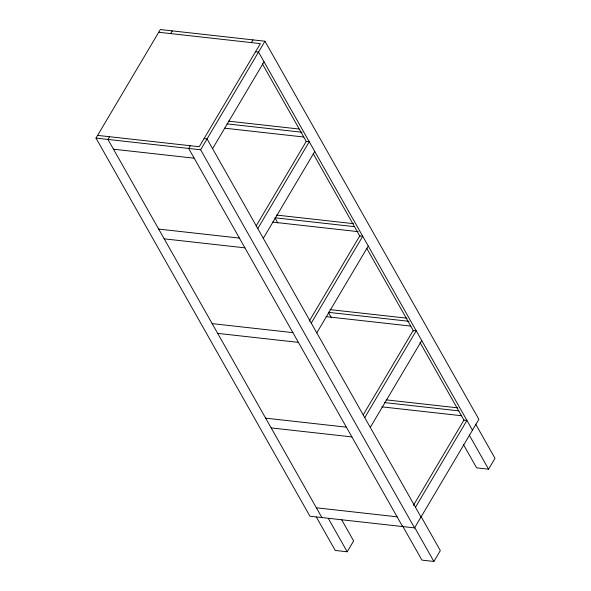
<?xml version="1.0" encoding="UTF-8"?>
<svg xmlns="http://www.w3.org/2000/svg" width="591" height="591" viewBox="0 0 591 591"><rect width="100%" height="100%" fill="white"/><g stroke="black" fill="none" stroke-linecap="round" stroke-linejoin="round"><path stroke-width="0.89" d="M96.001 138.102L160.324 29.55L264.953 41.222L478.887 419.351L414.564 527.903L309.943 516.231L96.001 138.102L200.63 149.774L414.564 527.903M109.571 136.72L107.961 139.439L321.896 517.568M170.673 33.598L172.284 30.887M190.28 145.726L188.677 148.437L402.611 526.574M251.389 42.604L253 39.885M200.63 149.774L264.953 41.222M212.583 148.673L264.044 61.833M256.199 225.873L306.256 141.397L309.248 141.729L257.787 228.569M263.305 238.328L314.767 151.488M309.219 321.194L359.742 235.927L362.734 236.26L311.272 323.107M316.791 332.866L368.252 246.019M363.17 414.934L413.227 330.465L416.212 330.797L364.758 417.638M370.276 427.396L421.738 340.556M316.34 517.036L335.237 550.443L347.198 551.78L353.632 540.928L341.48 519.445M413.427 505.379L463.95 420.112L466.934 420.445L415.48 507.292M402.582 525.909L421.93 560.113L433.89 561.45L440.325 550.598L420.969 516.386M463.558 444.779L476.605 467.843L488.565 469.18L494.999 458.328L475.644 424.116M158.72 32.261L260.358 43.601L199.248 146.723L97.611 135.391M255.534 51.742L258.526 52.074L472.46 430.204M228.51 121.148L299.135 129.03M226.9 123.866L302.112 132.251M224.558 128.173L303.818 137.016M204.072 138.582L207.064 138.922L420.999 517.051M113.479 149.198L194.195 158.196M276.492 215.072L353.536 223.664M274.881 217.784L354.681 226.685M272.577 222.098L358.212 231.65M158.684 229.086L239.399 238.092M164.202 238.845L244.918 247.851M329.977 309.603L407.022 318.194M328.367 312.314L409.083 321.319M326.062 316.628L410.789 326.084M212.169 323.624L292.885 332.63M217.687 333.383L298.403 342.381M386.204 399.871L457.744 407.849M384.593 402.582L458.889 410.871M381.852 406.852L461.645 415.746M265.655 418.155L346.363 427.16M271.173 427.914L351.889 436.919M316.377 507.809L397.093 516.815M262.345 63.784L306.404 141.663M313.215 153.704L360 236.393M366.819 248.434L413.604 331.123M419.957 342.366L464.016 420.238M469.21 434.976L488.565 469.18M275.147 218.249L277.873 223.066M328.286 312.181L331.47 317.795M414.535 527.246L433.89 561.45M328.293 518.366L347.198 551.78"/></g></svg>
